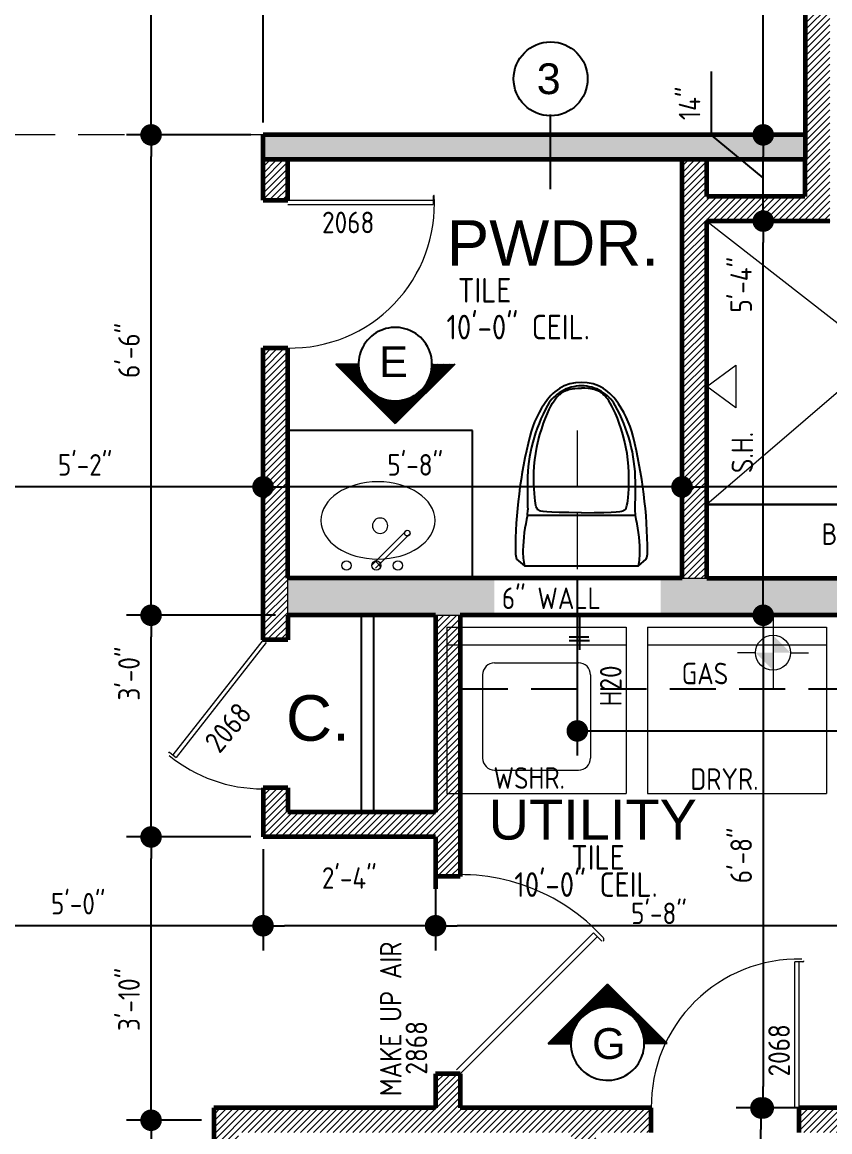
# Model space of a CAD drawing. Header units: feet. Extents: x 57903 to 63568, y -124112 to -112262.
# Drawn here: x 58530.8 to 58661.9, y -112842.7 to -112662.6 of the extents above; entities that cross this region are included whole.
import ezdxf

# ---------------------------------------------------------------- set-up
doc = ezdxf.new("R2010")
doc.units = ezdxf.units.FT
doc.header["$LTSCALE"] = 30
doc.header["$MEASUREMENT"] = 0
for name, pattern in [('DASHED', [0.75, 0.5, -0.25]), ('DASHED2', [0.375, 0.25, -0.125]), ('HIDDEN', [0.375, 0.25, -0.125]), ('Solid', [0])]:
    doc.linetypes.add(name, pattern=pattern)
for name, color, linetype, lineweight in [('2', 2, 'Continuous', 35), ('DIMS', 137, 'Continuous', 15), ('DOORS', 157, 'Continuous', 9), ('DOORTEXT', 253, 'Continuous', 20), ('ELECTRICAL WALLS', 65, 'Continuous', 9), ('FIXTURES', 2, 'Continuous', 15), ('HATCH', 123, 'Continuous', 0), ('L1', 251, 'Continuous', 13), ('MISC', 3, 'Continuous', 30), ('ROOM LBLS', 253, 'Continuous', 30), ('TEXT LBLS', 81, 'Continuous', 18), ('WALLS', 7, 'Continuous', 60)]:
    doc.layers.add(name, color=color, linetype=linetype, lineweight=lineweight)
for name, color, linetype in [('CABS-FLOORPLAN', 4, 'Continuous'), ('TEXT', 7, 'Continuous'), ('WIN', 2, 'Continuous')]:
    doc.layers.add(name, color=color, linetype=linetype)
doc.styles.add('ARCH', font='ARCHITXT.SHX')
doc.styles.add('SWIS72', font='swissel.ttf', dxfattribs={"height": 4.5})
doc.styles.add('TEXT1', font='ARCHITXT.shx')
doc.dimstyles.new('ARCHITECTURAL', dxfattribs={"dimtxt": 3.5, "dimasz": 3.5, "dimexe": 4, "dimexo": 2, "dimgap": 1.5, "dimtad": 1, "dimdec": 1, "dimzin": 3, "dimdsep": 46, "dimlunit": 4, "dimtxsty": 'ARCH', "dimblk": 'DOT', "dimcen": 0.0625, "dimadec": 0, "dimazin": 0, "dimtfac": 1, "dimtdec": 1, "dimtix": 1, "dimtofl": 0, "dimtmove": 1, "dimatfit": 2, "dimldrblk": 'DOTSMALL', "dimfxl": 1, "dimtolj": 1, "dimtzin": 0, "dimarcsym": 0})
pattern_1 = [(45, (-4579.4019, 10781.86935), (-0.530330086, 0.530330086), [])]

# ---------------------------------------------------------------- blocks, each defined once
blk = doc.blocks.new('TOILET1')
at = {"layer": 'CABS-FLOORPLAN', "color": 12}
for p, q in [((8.75, -10.25), (-8.75, -10.25)), ((-8.75, -10.25), (-8.71, -11.13)), ((8.75, -10.25), (8.71, -11.13))]:
    blk.add_line(p, q, dxfattribs=at)
blk.add_lwpolyline([(10.51, -3.11), (9.25, -2), (-9.25, -2), (-10.51, -3.11, 0.093331), (-10.71, -4.17, 0.061565), (-8.38, -23.04, 0.101081), (-5.53, -29.02, 0.125084), (-2.79, -31.24), (-1.9, -31.57), (-0.95, -31.74), (0, -31.77), (0.95, -31.74), (1.9, -31.57), (2.79, -31.24, 0.119506), (5.53, -29.02, 0.09972), (8.38, -23.04, 0.061521), (10.71, -4.17, 0.093352)], format="xyb", close=True, dxfattribs=at)
for points in [[(0, -10.65), (-2.05, -10.66), (-3.62, -10.68), (-4.8, -10.72), (-5.64, -10.77), (-6.21, -10.83), (-6.57, -10.89), (-6.79, -10.97), (-6.93, -11.05), (-6.93, -11.05), (-7.05, -11.14), (-7.15, -11.25), (-7.24, -11.4), (-7.32, -11.59), (-7.39, -11.84), (-7.46, -12.18), (-7.52, -12.6), (-7.58, -13.12), (-7.58, -13.12), (-7.63, -13.76), (-7.68, -14.51), (-7.71, -15.34), (-7.71, -16.24), (-7.7, -17.2), (-7.65, -18.21), (-7.55, -19.24), (-7.42, -20.28), (-7.42, -20.28), (-7.23, -21.31), (-7, -22.33), (-6.74, -23.33), (-6.45, -24.27), (-6.15, -25.17), (-5.83, -26), (-5.52, -26.75), (-5.22, -27.41), (-5.22, -27.41), (-4.94, -27.97), (-4.68, -28.44), (-4.44, -28.82), (-4.22, -29.13), (-4.02, -29.38), (-3.83, -29.58), (-3.67, -29.74), (-3.53, -29.87), (-3.53, -29.87), (-3.41, -29.98), (-3.3, -30.07), (-3.2, -30.14), (-3.1, -30.21), (-3.01, -30.27), (-2.91, -30.32), (-2.79, -30.38), (-2.66, -30.44), (-2.66, -30.44), (-2.51, -30.5), (-2.32, -30.57), (-2.09, -30.63), (-1.82, -30.7), (-1.48, -30.75), (-1.07, -30.81), (-0.58, -30.85), (0, -30.88)], [(0, -10.65), (2.05, -10.66), (3.62, -10.68), (4.8, -10.72), (5.64, -10.77), (6.21, -10.83), (6.57, -10.89), (6.79, -10.97), (6.93, -11.05), (6.93, -11.05), (7.05, -11.14), (7.15, -11.25), (7.24, -11.4), (7.32, -11.59), (7.39, -11.84), (7.46, -12.18), (7.52, -12.6), (7.58, -13.12), (7.58, -13.12), (7.63, -13.76), (7.68, -14.51), (7.71, -15.34), (7.71, -16.24), (7.7, -17.2), (7.65, -18.21), (7.55, -19.24), (7.42, -20.28), (7.42, -20.28), (7.23, -21.31), (7, -22.33), (6.74, -23.33), (6.45, -24.27), (6.15, -25.17), (5.83, -26), (5.52, -26.75), (5.22, -27.41), (5.22, -27.41), (4.94, -27.97), (4.68, -28.44), (4.44, -28.82), (4.22, -29.13), (4.02, -29.38), (3.83, -29.58), (3.67, -29.74), (3.53, -29.87), (3.53, -29.87), (3.41, -29.98), (3.3, -30.07), (3.2, -30.14), (3.1, -30.21), (3.01, -30.27), (2.91, -30.32), (2.79, -30.38), (2.66, -30.44), (2.66, -30.44), (2.51, -30.5), (2.32, -30.57), (2.09, -30.63), (1.82, -30.7), (1.48, -30.75), (1.07, -30.81), (0.58, -30.85), (0, -30.88)]]:
    blk.add_lwpolyline(points, dxfattribs=at)
for centre, radius, start, end in [((3.49, -4.54), 12.99, 168.7413, 180), ((-3.49, -4.54), 12.99, 0, 11.2587), ((19.71, -3.61), 29.23, 181.8205, 193.1357), ((-19.71, -3.61), 29.23, 346.8643, 358.1795), ((90.56, -14.61), 99.33, 177.9943, 180.6406), ((-90.56, -14.61), 99.33, 359.3594, 2.0057), ((17.19, -15.43), 25.96, 180.6406, 209.1162), ((-17.19, -15.43), 25.96, 330.8838, 359.3594), ((-0.15, -25.09), 6.11, 209.1162, 239.5441), ((0.15, -25.09), 6.11, 300.4559, 330.8838), ((0.04, -24.77), 6.48, 239.5441, 269.6202), ((-0.04, -24.77), 6.48, 270.3798, 300.4559)]:
    blk.add_arc(centre, radius, start, end, dxfattribs=at)
blk = doc.blocks.new('_Dot')
at = {"layer": 'DIMS', "color": 0, "lineweight": -2}
blk.add_line((-0.5, 0), (-1, 0), dxfattribs=at)
at = {"layer": 'DIMS', "color": 0, "const_width": 0.5}
blk.add_lwpolyline([(-0.25, 0, 1), (0.25, 0, 1)], format="xyb", close=True, dxfattribs=at)
blk = doc.blocks.new('*D431')
at = {"layer": 'Defpoints', "color": 0, "linetype": 'Solid', "transparency": 16777216}
for p in [(58597.91, -112799.31), (58665.91, -112804.47), (58597.91, -112809.29)]:
    blk.add_point(p, dxfattribs=at)
at = {"layer": 'DIMS', "color": 0, "linetype": 'Solid', "lineweight": -2, "transparency": 16777216}
for p, q in [((58597.91, -112801.31), (58597.91, -112813.29)), ((58665.91, -112806.47), (58665.91, -112813.29)), ((58662.41, -112809.29), (58601.41, -112809.29))]:
    blk.add_line(p, q, dxfattribs=at)
at = {"layer": 'DIMS', "color": 0, "linetype": 'Solid', "lineweight": -2, "transparency": 16777216, "xscale": 3.5, "yscale": 3.5, "zscale": 3.5, "rotation": 180}
blk.add_blockref('_Dot', (58597.91, -112809.29), dxfattribs=at)
at = {"layer": 'DIMS', "color": 0, "linetype": 'Solid', "lineweight": -2, "transparency": 16777216, "xscale": 3.5, "yscale": 3.5, "zscale": 3.5}
blk.add_blockref('_Dot', (58665.91, -112809.29), dxfattribs=at)
at = {"layer": 'DIMS', "color": 0, "linetype": 'Solid', "transparency": 16777216, "insert": (58634.17, -112807.28), "char_height": 3.5, "attachment_point": 5, "style": 'ARCH'}
blk.add_mtext('\\A1;5\'-8"', dxfattribs=at)
blk = doc.blocks.new('_DotSmall')
at = {"layer": 'DIMS', "color": 0, "const_width": 0.5}
blk.add_lwpolyline([(-0.0625, 0, 1), (0.0625, 0, 1)], format="xyb", close=True, dxfattribs=at)
blk = doc.blocks.new('*D433')
at = {"layer": 'Defpoints', "color": 0, "linetype": 'Solid', "transparency": 16777216}
for p in [(58569.91, -112794.87), (58597.91, -112799.31), (58569.91, -112809.29)]:
    blk.add_point(p, dxfattribs=at)
at = {"layer": 'DIMS', "color": 0, "linetype": 'Solid', "lineweight": -2, "transparency": 16777216}
for p, q in [((58569.91, -112796.87), (58569.91, -112813.29)), ((58597.91, -112801.31), (58597.91, -112813.29)), ((58594.41, -112809.29), (58573.41, -112809.29))]:
    blk.add_line(p, q, dxfattribs=at)
at = {"layer": 'DIMS', "color": 0, "linetype": 'Solid', "lineweight": -2, "transparency": 16777216, "xscale": 3.5, "yscale": 3.5, "zscale": 3.5, "rotation": 180}
blk.add_blockref('_Dot', (58569.91, -112809.29), dxfattribs=at)
at = {"layer": 'DIMS', "color": 0, "linetype": 'Solid', "lineweight": -2, "transparency": 16777216, "xscale": 3.5, "yscale": 3.5, "zscale": 3.5}
blk.add_blockref('_Dot', (58597.91, -112809.29), dxfattribs=at)
at = {"layer": 'DIMS', "color": 0, "linetype": 'Solid', "transparency": 16777216, "insert": (58583.91, -112801.53), "char_height": 3.5, "attachment_point": 5, "style": 'ARCH'}
blk.add_mtext('\\A1;2\'-4"', dxfattribs=at)
blk = doc.blocks.new('*D434')
at = {"layer": 'Defpoints', "color": 0, "linetype": 'Solid', "transparency": 16777216}
for p in [(58569.91, -112795.22), (58509.91, -112804.28), (58509.91, -112809.29)]:
    blk.add_point(p, dxfattribs=at)
at = {"layer": 'DIMS', "color": 0, "linetype": 'Solid', "lineweight": -2, "transparency": 16777216}
for p, q in [((58569.91, -112797.22), (58569.91, -112813.29)), ((58509.91, -112806.28), (58509.91, -112813.29)), ((58566.41, -112809.29), (58513.41, -112809.29))]:
    blk.add_line(p, q, dxfattribs=at)
at = {"layer": 'DIMS', "color": 0, "linetype": 'Solid', "lineweight": -2, "transparency": 16777216, "xscale": 3.5, "yscale": 3.5, "zscale": 3.5, "rotation": 180}
blk.add_blockref('_Dot', (58509.91, -112809.29), dxfattribs=at)
at = {"layer": 'DIMS', "color": 0, "linetype": 'Solid', "lineweight": -2, "transparency": 16777216, "xscale": 3.5, "yscale": 3.5, "zscale": 3.5}
blk.add_blockref('_Dot', (58569.91, -112809.29), dxfattribs=at)
at = {"layer": 'DIMS', "color": 0, "linetype": 'Solid', "transparency": 16777216, "insert": (58539.91, -112805.71), "char_height": 3.5, "attachment_point": 5, "style": 'ARCH'}
blk.add_mtext('\\A1;5\'-0"', dxfattribs=at)
blk = doc.blocks.new('*D437')
at = {"layer": 'Defpoints', "color": 0, "linetype": 'Solid', "transparency": 16777216}
for p in [(58637.91, -112738.03), (58637.91, -112752.87), (58693.91, -112752.87)]:
    blk.add_point(p, dxfattribs=at)
at = {"layer": 'DIMS', "color": 0, "linetype": 'Solid', "lineweight": -2, "transparency": 16777216}
for p, q in [((58637.91, -112750.87), (58637.91, -112734.03)), ((58693.91, -112750.87), (58693.91, -112734.03)), ((58690.41, -112738.03), (58641.41, -112738.03))]:
    blk.add_line(p, q, dxfattribs=at)
at = {"layer": 'DIMS', "color": 0, "linetype": 'Solid', "lineweight": -2, "transparency": 16777216, "xscale": 3.5, "yscale": 3.5, "zscale": 3.5, "rotation": 180}
blk.add_blockref('_Dot', (58637.91, -112738.03), dxfattribs=at)
at = {"layer": 'DIMS', "color": 0, "linetype": 'Solid', "lineweight": -2, "transparency": 16777216, "xscale": 3.5, "yscale": 3.5, "zscale": 3.5}
blk.add_blockref('_Dot', (58693.91, -112738.03), dxfattribs=at)
at = {"layer": 'DIMS', "color": 0, "linetype": 'Solid', "transparency": 16777216, "insert": (58672.79, -112734.45), "char_height": 3.5, "attachment_point": 5, "style": 'ARCH'}
blk.add_mtext('\\A1;4\'-8"', dxfattribs=at)
blk = doc.blocks.new('*D438')
at = {"layer": 'Defpoints', "color": 0, "linetype": 'Solid', "transparency": 16777216}
for p in [(58569.91, -112738.03), (58569.91, -112750.87), (58637.91, -112752.87)]:
    blk.add_point(p, dxfattribs=at)
at = {"layer": 'DIMS', "color": 0, "linetype": 'Solid', "lineweight": -2, "transparency": 16777216}
for p, q in [((58569.91, -112748.87), (58569.91, -112734.03)), ((58637.91, -112750.87), (58637.91, -112734.03)), ((58634.41, -112738.03), (58573.41, -112738.03))]:
    blk.add_line(p, q, dxfattribs=at)
at = {"layer": 'DIMS', "color": 0, "linetype": 'Solid', "lineweight": -2, "transparency": 16777216, "xscale": 3.5, "yscale": 3.5, "zscale": 3.5, "rotation": 180}
blk.add_blockref('_Dot', (58569.91, -112738.03), dxfattribs=at)
at = {"layer": 'DIMS', "color": 0, "linetype": 'Solid', "lineweight": -2, "transparency": 16777216, "xscale": 3.5, "yscale": 3.5, "zscale": 3.5}
blk.add_blockref('_Dot', (58637.91, -112738.03), dxfattribs=at)
at = {"layer": 'DIMS', "color": 0, "linetype": 'Solid', "transparency": 16777216, "insert": (58594.61, -112734.45), "char_height": 3.5, "attachment_point": 5, "style": 'ARCH'}
blk.add_mtext('\\A1;5\'-8"', dxfattribs=at)
blk = doc.blocks.new('*D439')
at = {"layer": 'Defpoints', "color": 0, "linetype": 'Solid', "transparency": 16777216}
for p in [(58507.91, -112738.03), (58507.91, -112748.87), (58569.91, -112750.87)]:
    blk.add_point(p, dxfattribs=at)
at = {"layer": 'DIMS', "color": 0, "linetype": 'Solid', "lineweight": -2, "transparency": 16777216}
for p, q in [((58507.91, -112746.87), (58507.91, -112734.03)), ((58569.91, -112748.87), (58569.91, -112734.03)), ((58566.41, -112738.03), (58511.41, -112738.03))]:
    blk.add_line(p, q, dxfattribs=at)
at = {"layer": 'DIMS', "color": 0, "linetype": 'Solid', "lineweight": -2, "transparency": 16777216, "xscale": 3.5, "yscale": 3.5, "zscale": 3.5, "rotation": 180}
blk.add_blockref('_Dot', (58507.91, -112738.03), dxfattribs=at)
at = {"layer": 'DIMS', "color": 0, "linetype": 'Solid', "lineweight": -2, "transparency": 16777216, "xscale": 3.5, "yscale": 3.5, "zscale": 3.5}
blk.add_blockref('_Dot', (58569.91, -112738.03), dxfattribs=at)
at = {"layer": 'DIMS', "color": 0, "linetype": 'Solid', "transparency": 16777216, "insert": (58541.03, -112734.45), "char_height": 3.5, "attachment_point": 5, "style": 'ARCH'}
blk.add_mtext('\\A1;5\'-2"', dxfattribs=at)
blk = doc.blocks.new('*D580')
at = {"layer": 'Defpoints', "color": 0, "linetype": 'Solid', "transparency": 16777216}
for p in [(58569.91, -112649.64), (58507.91, -112680.87), (58569.91, -112680.87)]:
    blk.add_point(p, dxfattribs=at)
at = {"layer": 'DIMS', "color": 0, "linetype": 'Solid', "lineweight": -2, "transparency": 16777216}
for p, q in [((58507.91, -112678.87), (58507.91, -112645.64)), ((58569.91, -112678.87), (58569.91, -112645.64)), ((58511.41, -112649.64), (58566.41, -112649.64))]:
    blk.add_line(p, q, dxfattribs=at)
at = {"layer": 'DIMS', "color": 0, "linetype": 'Solid', "lineweight": -2, "transparency": 16777216, "xscale": 3.5, "yscale": 3.5, "zscale": 3.5, "rotation": 180}
blk.add_blockref('_Dot', (58507.91, -112649.64), dxfattribs=at)
at = {"layer": 'DIMS', "color": 0, "linetype": 'Solid', "lineweight": -2, "transparency": 16777216, "xscale": 3.5, "yscale": 3.5, "zscale": 3.5}
blk.add_blockref('_Dot', (58569.91, -112649.64), dxfattribs=at)
at = {"layer": 'DIMS', "color": 0, "linetype": 'Solid', "transparency": 16777216, "insert": (58538.91, -112646.05), "char_height": 3.5, "attachment_point": 5, "style": 'ARCH'}
blk.add_mtext('\\A1;5\'-2"', dxfattribs=at)
blk = doc.blocks.new('*D485')
at = {"layer": 'Defpoints', "color": 0, "linetype": 'Solid', "transparency": 16777216}
for p in [(58657.91, -112649.26), (58657.91, -112674.69), (58569.91, -112676.86)]:
    blk.add_point(p, dxfattribs=at)
at = {"layer": 'DIMS', "color": 0, "linetype": 'Solid', "lineweight": -2, "transparency": 16777216}
for p, q in [((58569.91, -112674.86), (58569.91, -112645.26)), ((58657.91, -112672.69), (58657.91, -112645.26)), ((58573.41, -112649.26), (58654.41, -112649.26))]:
    blk.add_line(p, q, dxfattribs=at)
at = {"layer": 'DIMS', "color": 0, "linetype": 'Solid', "lineweight": -2, "transparency": 16777216, "xscale": 3.5, "yscale": 3.5, "zscale": 3.5, "rotation": 180}
blk.add_blockref('_Dot', (58569.91, -112649.26), dxfattribs=at)
at = {"layer": 'DIMS', "color": 0, "linetype": 'Solid', "lineweight": -2, "transparency": 16777216, "xscale": 3.5, "yscale": 3.5, "zscale": 3.5}
blk.add_blockref('_Dot', (58657.91, -112649.26), dxfattribs=at)
at = {"layer": 'DIMS', "color": 0, "linetype": 'Solid', "transparency": 16777216, "insert": (58613.91, -112645.68), "char_height": 3.5, "attachment_point": 5, "style": 'ARCH'}
blk.add_mtext('\\A1;7\'-4" GB BRACE PANEL', dxfattribs=at)
blk = doc.blocks.new('*D486')
at = {"layer": 'Defpoints', "color": 0, "linetype": 'Solid', "transparency": 16777216}
for p in [(58787.91, -112649.64), (58657.91, -112659.35), (58787.91, -112679.68)]:
    blk.add_point(p, dxfattribs=at)
at = {"layer": 'DIMS', "color": 0, "linetype": 'Solid', "lineweight": -2, "transparency": 16777216}
for p, q in [((58657.91, -112657.35), (58657.91, -112645.64)), ((58787.91, -112677.68), (58787.91, -112645.64)), ((58661.41, -112649.64), (58784.41, -112649.64))]:
    blk.add_line(p, q, dxfattribs=at)
at = {"layer": 'DIMS', "color": 0, "linetype": 'Solid', "lineweight": -2, "transparency": 16777216, "xscale": 3.5, "yscale": 3.5, "zscale": 3.5, "rotation": 180}
blk.add_blockref('_Dot', (58657.91, -112649.64), dxfattribs=at)
at = {"layer": 'DIMS', "color": 0, "linetype": 'Solid', "lineweight": -2, "transparency": 16777216, "xscale": 3.5, "yscale": 3.5, "zscale": 3.5}
blk.add_blockref('_Dot', (58787.91, -112649.64), dxfattribs=at)
at = {"layer": 'DIMS', "color": 0, "linetype": 'Solid', "transparency": 16777216, "insert": (58729.55, -112646.05), "char_height": 3.5, "attachment_point": 5, "style": 'ARCH'}
blk.add_mtext('\\A1;10\'-10"', dxfattribs=at)
blk = doc.blocks.new('*D516')
at = {"layer": 'Defpoints', "color": 0, "linetype": 'Solid', "transparency": 16777216}
for p in [(58551.74, -112840.87), (58561.91, -112840.87), (58565.91, -112884.87)]:
    blk.add_point(p, dxfattribs=at)
at = {"layer": 'DIMS', "color": 0, "linetype": 'Solid', "lineweight": -2, "transparency": 16777216}
for p, q in [((58559.91, -112840.87), (58547.74, -112840.87)), ((58551.74, -112881.37), (58551.74, -112844.37)), ((58563.91, -112884.87), (58547.74, -112884.87))]:
    blk.add_line(p, q, dxfattribs=at)
at = {"layer": 'DIMS', "color": 0, "linetype": 'Solid', "lineweight": -2, "transparency": 16777216, "xscale": 3.5, "yscale": 3.5, "zscale": 3.5}
for p, rotation in [((58551.74, -112840.87), 90), ((58551.74, -112884.87), 270)]:
    blk.add_blockref('_Dot', p, dxfattribs=dict(at, rotation=rotation))
at = {"layer": 'DIMS', "color": 0, "linetype": 'Solid', "transparency": 16777216, "insert": (58547.39, -112863.46), "char_height": 3.5, "attachment_point": 5, "rotation": 90, "style": 'ARCH'}
blk.add_mtext('\\A1;3\'-8"', dxfattribs=at)
blk = doc.blocks.new('*D517')
at = {"layer": 'Defpoints', "color": 0, "linetype": 'Solid', "transparency": 16777216}
for p in [(58551.74, -112794.87), (58569.91, -112794.87), (58561.91, -112840.87)]:
    blk.add_point(p, dxfattribs=at)
at = {"layer": 'DIMS', "color": 0, "linetype": 'Solid', "lineweight": -2, "transparency": 16777216}
for p, q in [((58567.91, -112794.87), (58547.74, -112794.87)), ((58551.74, -112837.37), (58551.74, -112798.37)), ((58559.91, -112840.87), (58547.74, -112840.87))]:
    blk.add_line(p, q, dxfattribs=at)
at = {"layer": 'DIMS', "color": 0, "linetype": 'Solid', "lineweight": -2, "transparency": 16777216, "xscale": 3.5, "yscale": 3.5, "zscale": 3.5}
for p, rotation in [((58551.74, -112794.87), 90), ((58551.74, -112840.87), 270)]:
    blk.add_blockref('_Dot', p, dxfattribs=dict(at, rotation=rotation))
at = {"layer": 'DIMS', "color": 0, "linetype": 'Solid', "transparency": 16777216, "insert": (58548.16, -112821.25), "char_height": 3.5, "attachment_point": 5, "rotation": 90, "style": 'ARCH'}
blk.add_mtext('\\A1;3\'-10"', dxfattribs=at)
blk = doc.blocks.new('*D518')
at = {"layer": 'Defpoints', "color": 0, "linetype": 'Solid', "transparency": 16777216}
for p in [(58551.74, -112758.87), (58573.91, -112758.87), (58569.91, -112794.87)]:
    blk.add_point(p, dxfattribs=at)
at = {"layer": 'DIMS', "color": 0, "linetype": 'Solid', "lineweight": -2, "transparency": 16777216}
for p, q in [((58571.91, -112758.87), (58547.74, -112758.87)), ((58551.74, -112791.37), (58551.74, -112762.37)), ((58567.91, -112794.87), (58547.74, -112794.87))]:
    blk.add_line(p, q, dxfattribs=at)
at = {"layer": 'DIMS', "color": 0, "linetype": 'Solid', "lineweight": -2, "transparency": 16777216, "xscale": 3.5, "yscale": 3.5, "zscale": 3.5}
for p, rotation in [((58551.74, -112758.87), 90), ((58551.74, -112794.87), 270)]:
    blk.add_blockref('_Dot', p, dxfattribs=dict(at, rotation=rotation))
at = {"layer": 'DIMS', "color": 0, "linetype": 'Solid', "transparency": 16777216, "insert": (58548.16, -112768.34), "char_height": 3.5, "attachment_point": 5, "rotation": 90, "style": 'ARCH'}
blk.add_mtext('\\A1;3\'-0"', dxfattribs=at)
blk = doc.blocks.new('*D519')
at = {"layer": 'Defpoints', "color": 0, "linetype": 'Solid', "transparency": 16777216}
for p in [(58551.74, -112680.87), (58569.91, -112680.87), (58569.91, -112758.87)]:
    blk.add_point(p, dxfattribs=at)
at = {"layer": 'DIMS', "color": 0, "linetype": 'Solid', "lineweight": -2, "transparency": 16777216}
for p, q in [((58567.91, -112680.87), (58547.74, -112680.87)), ((58551.74, -112755.37), (58551.74, -112684.37)), ((58567.91, -112758.87), (58547.74, -112758.87))]:
    blk.add_line(p, q, dxfattribs=at)
at = {"layer": 'DIMS', "color": 0, "linetype": 'Solid', "lineweight": -2, "transparency": 16777216, "xscale": 3.5, "yscale": 3.5, "zscale": 3.5}
for p, rotation in [((58551.74, -112680.87), 90), ((58551.74, -112758.87), 270)]:
    blk.add_blockref('_Dot', p, dxfattribs=dict(at, rotation=rotation))
at = {"layer": 'DIMS', "color": 0, "linetype": 'Solid', "transparency": 16777216, "insert": (58548.16, -112715.87), "char_height": 3.5, "attachment_point": 5, "rotation": 90, "style": 'ARCH'}
blk.add_mtext('\\A1;6\'-6"', dxfattribs=at)
blk = doc.blocks.new('*D520')
at = {"layer": 'Defpoints', "color": 0, "linetype": 'Solid', "transparency": 16777216}
for p in [(58549.54, -112396.87), (58551.74, -112396.87), (58569.91, -112680.87)]:
    blk.add_point(p, dxfattribs=at)
at = {"layer": 'DIMS', "color": 0, "linetype": 'Solid', "lineweight": -2, "transparency": 16777216}
for p, q in [((58551.54, -112396.87), (58555.74, -112396.87)), ((58551.74, -112677.37), (58551.74, -112400.37)), ((58567.91, -112680.87), (58547.74, -112680.87))]:
    blk.add_line(p, q, dxfattribs=at)
at = {"layer": 'DIMS', "color": 0, "linetype": 'Solid', "lineweight": -2, "transparency": 16777216, "xscale": 3.5, "yscale": 3.5, "zscale": 3.5}
for p, rotation in [((58551.74, -112396.87), 90), ((58551.74, -112680.87), 270)]:
    blk.add_blockref('_Dot', p, dxfattribs=dict(at, rotation=rotation))
at = {"layer": 'DIMS', "color": 0, "linetype": 'Solid', "transparency": 16777216, "insert": (58548.16, -112486.3), "char_height": 3.5, "attachment_point": 5, "rotation": 90, "style": 'ARCH'}
blk.add_mtext('\\A1;23\'-8"', dxfattribs=at)
blk = doc.blocks.new('*D522')
at = {"layer": 'Defpoints', "color": 0, "linetype": 'Solid', "transparency": 16777216}
for p in [(58650.94, -112680.87), (58651.09, -112680.87), (58650.94, -112694.87)]:
    blk.add_point(p, dxfattribs=at)
at = {"layer": 'DIMS', "color": 0, "linetype": 'Solid', "lineweight": -2, "transparency": 16777216}
for p, q in [((58642.71, -112680.92), (58642.71, -112670.58)), ((58652.94, -112680.87), (58655.09, -112680.87)), ((58651.09, -112687.87), (58642.71, -112680.92)), ((58651.09, -112691.37), (58651.09, -112684.37)), ((58652.94, -112694.87), (58655.09, -112694.87))]:
    blk.add_line(p, q, dxfattribs=at)
at = {"layer": 'DIMS', "color": 0, "linetype": 'Solid', "lineweight": -2, "transparency": 16777216, "xscale": 3.5, "yscale": 3.5, "zscale": 3.5}
for p, rotation in [((58651.09, -112680.87), 90), ((58651.09, -112694.87), 270)]:
    blk.add_blockref('_Dot', p, dxfattribs=dict(at, rotation=rotation))
at = {"layer": 'DIMS', "color": 0, "linetype": 'Solid', "transparency": 16777216, "insert": (58639.13, -112675.75), "char_height": 3.5, "attachment_point": 5, "rotation": 90, "style": 'ARCH'}
blk.add_mtext('\\A1;14"', dxfattribs=at)
blk = doc.blocks.new('*D523')
at = {"layer": 'Defpoints', "color": 0, "linetype": 'Solid', "transparency": 16777216}
for p in [(58658.05, -112758.87), (58651.09, -112838.87), (58661.87, -112838.87)]:
    blk.add_point(p, dxfattribs=at)
at = {"layer": 'DIMS', "color": 0, "linetype": 'Solid', "lineweight": -2, "transparency": 16777216}
for p, q in [((58656.05, -112758.87), (58647.09, -112758.87)), ((58651.09, -112762.37), (58651.09, -112835.37)), ((58659.87, -112838.87), (58647.09, -112838.87))]:
    blk.add_line(p, q, dxfattribs=at)
at = {"layer": 'DIMS', "color": 0, "linetype": 'Solid', "lineweight": -2, "transparency": 16777216, "xscale": 3.5, "yscale": 3.5, "zscale": 3.5}
for p, rotation in [((58651.09, -112758.87), 90), ((58651.09, -112838.87), 270)]:
    blk.add_blockref('_Dot', p, dxfattribs=dict(at, rotation=rotation))
at = {"layer": 'DIMS', "color": 0, "linetype": 'Solid', "transparency": 16777216, "insert": (58647.5, -112797.86), "char_height": 3.5, "attachment_point": 5, "rotation": 90, "style": 'ARCH'}
blk.add_mtext('\\A1;6\'-8"', dxfattribs=at)
blk = doc.blocks.new('*D524')
at = {"layer": 'Defpoints', "color": 0, "linetype": 'Solid', "transparency": 16777216}
for p in [(58651.09, -112616.87), (58653.2, -112616.87), (58641.19, -112680.87)]:
    blk.add_point(p, dxfattribs=at)
at = {"layer": 'DIMS', "color": 0, "linetype": 'Solid', "lineweight": -2, "transparency": 16777216}
for p, q in [((58651.2, -112616.87), (58647.09, -112616.87)), ((58651.09, -112677.37), (58651.09, -112620.37)), ((58643.19, -112680.87), (58655.09, -112680.87))]:
    blk.add_line(p, q, dxfattribs=at)
at = {"layer": 'DIMS', "color": 0, "linetype": 'Solid', "lineweight": -2, "transparency": 16777216, "xscale": 3.5, "yscale": 3.5, "zscale": 3.5}
for p, rotation in [((58651.09, -112616.87), 90), ((58651.09, -112680.87), 270)]:
    blk.add_blockref('_Dot', p, dxfattribs=dict(at, rotation=rotation))
at = {"layer": 'DIMS', "color": 0, "linetype": 'Solid', "transparency": 16777216, "insert": (58646.08, -112636.26), "char_height": 3.5, "attachment_point": 5, "rotation": 90, "style": 'ARCH'}
blk.add_mtext('\\A1;5\'-4"', dxfattribs=at)
blk = doc.blocks.new('*D525')
at = {"layer": 'Defpoints', "color": 0, "linetype": 'Solid', "transparency": 16777216}
for p in [(58644.78, -112694.87), (58651.09, -112694.87), (58658.05, -112758.87)]:
    blk.add_point(p, dxfattribs=at)
at = {"layer": 'DIMS', "color": 0, "linetype": 'Solid', "lineweight": -2, "transparency": 16777216}
for p, q in [((58646.78, -112694.87), (58655.09, -112694.87)), ((58651.09, -112755.37), (58651.09, -112698.37)), ((58656.05, -112758.87), (58647.09, -112758.87))]:
    blk.add_line(p, q, dxfattribs=at)
at = {"layer": 'DIMS', "color": 0, "linetype": 'Solid', "lineweight": -2, "transparency": 16777216, "xscale": 3.5, "yscale": 3.5, "zscale": 3.5}
for p, rotation in [((58651.09, -112694.87), 90), ((58651.09, -112758.87), 270)]:
    blk.add_blockref('_Dot', p, dxfattribs=dict(at, rotation=rotation))
at = {"layer": 'DIMS', "color": 0, "linetype": 'Solid', "transparency": 16777216, "insert": (58647.5, -112705.2), "char_height": 3.5, "attachment_point": 5, "rotation": 90, "style": 'ARCH'}
blk.add_mtext('\\A1;5\'-4"', dxfattribs=at)
blk = doc.blocks.new('*D526')
at = {"layer": 'Defpoints', "color": 0, "linetype": 'Solid', "transparency": 16777216}
for p in [(58650.71, -112838.87), (58661.87, -112838.87), (58664.85, -112884.87)]:
    blk.add_point(p, dxfattribs=at)
at = {"layer": 'DIMS', "color": 0, "linetype": 'Solid', "lineweight": -2, "transparency": 16777216}
for p, q in [((58659.87, -112838.87), (58646.71, -112838.87)), ((58650.71, -112881.37), (58650.71, -112842.37)), ((58662.85, -112884.87), (58646.71, -112884.87))]:
    blk.add_line(p, q, dxfattribs=at)
at = {"layer": 'DIMS', "color": 0, "linetype": 'Solid', "lineweight": -2, "transparency": 16777216, "xscale": 3.5, "yscale": 3.5, "zscale": 3.5}
for p, rotation in [((58650.71, -112838.87), 90), ((58650.71, -112884.87), 270)]:
    blk.add_blockref('_Dot', p, dxfattribs=dict(at, rotation=rotation))
at = {"layer": 'DIMS', "color": 0, "linetype": 'Solid', "transparency": 16777216, "insert": (58647.5, -112851.88), "char_height": 3.5, "attachment_point": 5, "rotation": 90, "style": 'ARCH'}
blk.add_mtext('\\A1;3\'-10"', dxfattribs=at)
blk = doc.blocks.new('*D548')
at = {"layer": 'Defpoints', "color": 0, "linetype": 'Solid', "transparency": 16777216}
for p in [(58787.91, -112745.41), (58620.91, -112750.87), (58787.91, -112777.65)]:
    blk.add_point(p, dxfattribs=at)
at = {"layer": 'DIMS', "color": 0, "linetype": 'Solid', "lineweight": -2, "transparency": 16777216}
for p, q in [((58787.91, -112747.41), (58787.91, -112781.65)), ((58620.91, -112752.87), (58620.91, -112781.65)), ((58624.41, -112777.65), (58784.41, -112777.65))]:
    blk.add_line(p, q, dxfattribs=at)
at = {"layer": 'DIMS', "color": 0, "linetype": 'Solid', "lineweight": -2, "transparency": 16777216, "xscale": 3.5, "yscale": 3.5, "zscale": 3.5, "rotation": 180}
blk.add_blockref('_Dot', (58620.91, -112777.65), dxfattribs=at)
at = {"layer": 'DIMS', "color": 0, "linetype": 'Solid', "lineweight": -2, "transparency": 16777216, "xscale": 3.5, "yscale": 3.5, "zscale": 3.5}
blk.add_blockref('_Dot', (58787.91, -112777.65), dxfattribs=at)
at = {"layer": 'DIMS', "color": 0, "linetype": 'Solid', "transparency": 16777216, "insert": (58727.63, -112774.06), "char_height": 3.5, "attachment_point": 5, "style": 'ARCH'}
blk.add_mtext('\\A1;13\'-11" TO CL. TO W.C.', dxfattribs=at)

msp = doc.modelspace()

# ---------------------------------------------------------------- hatches: boundary and pattern name
at = {"layer": 'HATCH', "linetype": 'Solid'}
h = msp.add_hatch(dxfattribs=at)
h.set_pattern_fill('ANSI31', color=256, scale=6, style=0)
h.set_pattern_definition([(45, (-27843.7769, 9531.03354), (-0.530330086, 0.530330086), [])])
h.paths.add_polyline_path([(58641.91, -112684.87), (58641.91, -112690.87), (58657.83, -112690.87), (58657.83, -112684.87)], flags=16)
h.paths.add_polyline_path([(58573.91, -112752.87), (58573.91, -112758.87), (58573.91, -112762.87), (58569.91, -112762.87), (58569.91, -112715.47), (58573.91, -112715.47)])
h.paths.add_polyline_path([(58657.91, -112684.87), (58637.91, -112684.87), (58637.91, -112752.87), (58641.91, -112752.87), (58641.91, -112694.87), (58661.91, -112694.87), (58661.91, -112612.87), (58652.1, -112612.87), (58652.1, -112616.87), (58657.91, -112616.87)])
h.paths.add_polyline_path([(58573.91, -112684.87), (58569.91, -112684.87), (58569.91, -112691.47), (58573.91, -112691.47)])
at = {"layer": 'HATCH'}
h = msp.add_hatch(color=9, dxfattribs=at)
h.dxf.hatch_style = 1
h.set_gradient(color1=(199, 200, 202), color2=(147, 149, 152), name='INVCYLINDER')
h.paths.add_polyline_path([(58446.29, -112711.48), (58446.29, -112711.34), (58445.93, -112711.34), (58445.93, -112711.48)])
h.paths.add_polyline_path([(58573.91, -112752.87), (58637.91, -112752.87), (58641.91, -112752.87), (58665.91, -112752.87), (58665.91, -112758.87), (58601.91, -112758.87), (58597.91, -112758.87), (58573.91, -112758.87)])
h.paths.add_polyline_path([(58634.42, -112758.87), (58607.47, -112758.87), (58607.47, -112752.87), (58634.42, -112752.87)], flags=17)
h.paths.add_polyline_path([(58507.91, -112750.37), (58513.91, -112750.37), (58513.91, -112778.87), (58507.91, -112778.87)])
h.paths.add_polyline_path([(58513.91, -112721.39), (58507.91, -112721.39), (58507.91, -112712.87), (58507.91, -112708.87), (58507.91, -112680.87), (58513.91, -112680.87)])
at = {"layer": 'HATCH', "linetype": 'Solid'}
msp.add_hatch(color=256, dxfattribs=at).paths.add_polyline_path([(58657.91, -112680.87), (58569.91, -112680.87), (58569.91, -112684.87), (58657.91, -112684.87)])
h = msp.add_hatch(dxfattribs=at)
h.set_pattern_fill('ANSI31', color=256, scale=6, style=0)
h.set_pattern_definition(pattern_1)
h.paths.add_polyline_path([(58697.91, -112752.87), (58665.91, -112752.87), (58665.91, -112758.87), (58665.91, -112838.87), (58656.91, -112838.87), (58656.91, -112842.87), (58665.91, -112842.87), (58665.91, -112878.87), (58669.91, -112878.87), (58669.91, -112764.87), (58704.91, -112764.87), (58704.91, -112760.87), (58697.91, -112760.87)])
h.paths.add_polyline_path([(58669.91, -112756.87), (58693.91, -112756.87), (58693.91, -112760.87), (58669.91, -112760.87)], flags=16)
h = msp.add_hatch(dxfattribs=at)
h.set_pattern_fill('ANSI31', color=256, scale=6, style=0)
h.set_pattern_definition([(45, (-4769.7873, 7351.452), (-0.530330086, 0.530330086), [])])
h.paths.add_polyline_path([(58597.91, -112758.87), (58601.91, -112758.87), (58601.91, -112801.31), (58597.91, -112801.31), (58597.91, -112794.87), (58569.91, -112794.87), (58569.91, -112786.87), (58573.91, -112786.87), (58573.91, -112790.87), (58597.91, -112790.87)])
h = msp.add_hatch(dxfattribs=at)
h.set_pattern_fill('ANSI31', color=256, scale=6, style=0)
h.set_pattern_definition(pattern_1)
h.paths.add_polyline_path([(58632.91, -112838.87), (58601.91, -112838.87), (58601.91, -112833.31), (58597.91, -112833.31), (58597.91, -112838.87), (58561.91, -112838.87), (58561.91, -112878.87), (58565.91, -112878.87), (58565.91, -112842.87), (58619.91, -112842.87), (58619.91, -112878.87), (58623.91, -112878.87), (58623.91, -112842.87), (58632.91, -112842.87)])
at = {"layer": 'TEXT'}
h = msp.add_hatch(dxfattribs=at)
h.set_pattern_fill('ANSI31', color=256, scale=0.794108, angle=180, style=0)
h.set_pattern_definition([(225, (93276.4296, -121190.26418), (0.07018988067, -0.07018988067), [])])
h.paths.add_polyline_path([(58591.37, -112727.75), (58601.02, -112718.09), (58597.32, -112718.09, -0.781311), (58586.11, -112720.89, -0.122769), (58585.41, -112718.09), (58581.71, -112718.09)])
h = msp.add_hatch(dxfattribs=at)
h.set_pattern_fill('ANSI31', color=256, scale=0.794108, angle=180, style=0)
h.set_pattern_definition([(225, (93354.6487, -121300.59313), (0.07018988067, -0.07018988067), [])])
h.paths.add_polyline_path([(58625.82, -112818.76), (58616.17, -112828.42), (58619.87, -112828.42, -0.781311), (58631.08, -112825.62, -0.122769), (58631.78, -112828.42), (58635.48, -112828.42)])

# ---------------------------------------------------------------- linework, layer by layer
at = {"layer": 'CABS-FLOORPLAN', "color": 4}
for p, q in [((58603.91, -112728.87), (58573.91, -112728.87)), ((58603.91, -112752.87), (58603.91, -112728.87)), ((58585.86, -112758.87), (58585.86, -112790.87))]:
    msp.add_line(p, q, dxfattribs=at)
at = {"layer": 'CABS-FLOORPLAN', "color": 4, "linetype": 'HIDDEN', "ltscale": 10}
msp.add_line((58587.86, -112758.87), (58587.86, -112790.87), dxfattribs=at)
at = {"layer": 'CABS-FLOORPLAN', "color": 4, "linetype": 'HIDDEN'}
msp.add_line((58665.91, -112770.87), (58601.66, -112770.87), dxfattribs=at)
at = {"layer": 'DIMS', "linetype": 'DASHED', "ltscale": 0.6}
msp.add_line((58620.91, -112728.87), (58620.91, -112775.56), dxfattribs=at)
at = {"layer": 'DOORS'}
for p, q in [((58573.91, -112691.47), (58597.53, -112691.47)), ((58597.53, -112690.86), (58597.53, -112692.15)), ((58573.91, -112692.15), (58597.53, -112692.15)), ((58569.91, -112762.87), (58555.27, -112781.55)), ((58570.44, -112763.29), (58555.8, -112781.96)), ((58554.79, -112781.17), (58555.8, -112781.96)), ((58601.29, -112832.69), (58623.53, -112810.45)), ((58624.88, -112811.81), (58623.53, -112810.45)), ((58601.91, -112833.31), (58624.15, -112811.07)), ((58656.24, -112838.87), (58656.24, -112815.15)), ((58657.52, -112815.15), (58656.24, -112815.15)), ((58656.91, -112838.87), (58656.91, -112815.15))]:
    msp.add_line(p, q, dxfattribs=at)
for centre, radius, start, end in [((58574.35, -112692.11), 23.37, 268.9185, 3.3793), ((58597.66, -112690.86), 0.134, 81.1058, 180), ((58554.71, -112781.27), 0.134, 51.9156, 150.8098), ((58569.82, -112763.16), 23.89, 230.6441, 270.2031), ((58601.94, -112832.34), 31.35, 42.3483, 97.394), ((58624.79, -112811.53), 0.439, 323.8942, 44.0078), ((58656.8, -112838.59), 23.89, 88.7285, 180.671), ((58657.52, -112815.01), 0.134, 270, 8.8942)]:
    msp.add_arc(centre, radius, start, end, dxfattribs=at)
at = {"layer": 'ELECTRICAL WALLS', "color": 251}
for p, q in [((58599.75, -112760.79), (58599.75, -112787.82)), ((58599.75, -112760.79), (58628.86, -112760.79)), ((58628.86, -112760.79), (58628.86, -112787.82)), ((58632.33, -112760.79), (58632.33, -112787.82)), ((58632.33, -112760.79), (58661.36, -112760.79)), ((58661.36, -112760.79), (58661.36, -112787.82)), ((58599.75, -112763.69), (58628.86, -112763.69)), ((58632.33, -112763.69), (58661.36, -112763.69)), ((58607.49, -112766.6), (58621.12, -112766.6)), ((58605.55, -112768.53), (58605.55, -112782.08)), ((58623.05, -112768.53), (58623.05, -112782.08)), ((58607.49, -112784.02), (58621.12, -112784.02)), ((58599.75, -112787.82), (58628.86, -112787.82)), ((58632.33, -112787.82), (58661.36, -112787.82))]:
    msp.add_line(p, q, dxfattribs=at)
for centre, start, end in [((58607.49, -112768.53), 90, 180), ((58621.12, -112768.53), 0, 90), ((58607.49, -112782.08), 180, 270), ((58621.12, -112782.08), 270, 0)]:
    msp.add_arc(centre, 1.94, start, end, dxfattribs=at)
at = {"layer": 'FIXTURES'}
msp.add_lwpolyline([(58646.62, -112725.2), (58641.91, -112721.74), (58646.62, -112718.27)], close=True, dxfattribs=at)
at = {"layer": 'HATCH', "linetype": 'Solid'}
for p, q in [((58573.91, -112758.87), (58573.91, -112752.87)), ((58637.91, -112752.87), (58641.91, -112752.87)), ((58597.91, -112758.87), (58601.91, -112758.87))]:
    msp.add_line(p, q, dxfattribs=at)
at = {"layer": 'L1', "linetype": 'DASHED2'}
msp.add_line((58569.91, -112680.87), (58513.91, -112680.87), dxfattribs=at)
at = {"layer": 'L1', "linetype": 'Solid'}
for p, q in [((58641.91, -112694.87), (58668.97, -112715.99)), ((58668.97, -112717.64), (58641.91, -112740.87))]:
    msp.add_line(p, q, dxfattribs=at)
at = {"layer": 'L1', "color": 12, "linetype": 'Continuous', "extrusion": (-0.707107, 0.707107, -1.83772e-16)}
msp.add_line((58588.5, -112750.88, 11), (58593.4, -112745.98, 11), dxfattribs=at)
at = {"layer": 'L1', "color": 12, "linetype": 'Continuous'}
for centre, radius in [((58593.32, -112745.53, 0.25), 0.456), ((58583.46, -112750.79, 8.5), 0.75), ((58588.3, -112750.79, 8.5), 0.75), ((58591.8, -112750.79, 8.5), 0.75)]:
    msp.add_circle(centre, radius, dxfattribs=at)
for start, end in [(0, 180), (180, 0)]:
    msp.add_arc((58588.91, -112744.33), 1.25, start, end, dxfattribs=at)
at = {"layer": 'L1', "color": 12, "linetype": 'Continuous', "extrusion": (0, 0, -1)}
msp.add_ellipse((58588.56, -112743.47, 8), major_axis=(9.26, 0), ratio=0.677743, dxfattribs=at)
at = {"layer": 'L1', "color": 12, "linetype": 'Continuous'}
for points in [[(58593.19, -112745.13, 11), (58593.19, -112745.13, 10.25), (58587.62, -112750.7, 10.25), (58587.97, -112750.35, 11)], [(58593.72, -112745.66, 11), (58593.72, -112745.66, 10.25), (58588.15, -112751.23, 10.25), (58588.5, -112750.88, 11)], [(58588.74, -112750.7, 10.25), (58588.04, -112749.99, 10.25), (58588.04, -112749.99, 9.5), (58589.1, -112751.05, 9.5)]]:
    msp.add_3dface(points, dxfattribs=at)
at = {"layer": 'MISC', "linetype": 'Solid'}
msp.add_line((58641.91, -112740.87), (58693.91, -112740.87), dxfattribs=at)
at = {"layer": 'TEXT'}
for p, q in [((58616.58, -112689.68), (58616.58, -112677.56)), ((58581.71, -112718.09), (58591.37, -112727.75)), ((58581.71, -112718.09), (58585.41, -112718.09)), ((58601.02, -112718.09), (58591.37, -112727.75)), ((58616.17, -112828.42), (58625.82, -112818.76)), ((58635.48, -112828.42), (58625.82, -112818.76)), ((58616.17, -112828.42), (58619.87, -112828.42)), ((58635.48, -112828.42), (58631.78, -112828.42))]:
    msp.add_line(p, q, dxfattribs=at)
msp.add_circle((58616.58, -112671.77), 6, dxfattribs=at)
for centre, start, end in [((58591.37, -112718.09), 70.2992, 207.9964), ((58591.37, -112718.09), 207.9964, 70.2992), ((58625.82, -112828.42), 109.7008, 332.0036), ((58625.82, -112828.42), 332.0036, 109.7008)]:
    msp.add_arc(centre, 5.96, start, end, dxfattribs=at)
at = {"layer": 'TEXT LBLS'}
for p, q in [((58652.68, -112758.87), (58652.68, -112770.72)), ((58649.85, -112764.95), (58646.91, -112764.95)), ((58655.5, -112764.95), (58658.45, -112764.95))]:
    msp.add_line(p, q, dxfattribs=at)
msp.add_circle((58652.68, -112764.95), 2.83, dxfattribs=at)
msp.add_solid([(58655.5, -112764.95), (58652.68, -112762.13), (58649.85, -112764.95), (58652.68, -112767.78)], dxfattribs=at)
at = {"layer": 'WALLS'}
for p, q in [((58657.91, -112616.87), (58657.91, -112684.87)), ((58657.91, -112680.87), (58569.91, -112680.87)), ((58569.91, -112691.47), (58569.91, -112680.87)), ((58657.91, -112684.87), (58569.91, -112684.87)), ((58573.91, -112691.47), (58573.91, -112684.87)), ((58637.91, -112752.87), (58637.91, -112684.87)), ((58641.91, -112690.87), (58641.91, -112684.87)), ((58657.83, -112684.87), (58641.91, -112684.87)), ((58657.83, -112684.87), (58657.83, -112690.87)), ((58569.91, -112691.47), (58573.91, -112691.47)), ((58657.83, -112690.87), (58641.91, -112690.87)), ((58641.91, -112752.87), (58641.91, -112694.87)), ((58661.91, -112694.87), (58641.91, -112694.87)), ((58569.91, -112762.87), (58569.91, -112715.47)), ((58569.91, -112715.47), (58573.91, -112715.47)), ((58573.91, -112752.87), (58573.91, -112715.47)), ((58637.91, -112752.87), (58573.91, -112752.87)), ((58573.91, -112758.87), (58573.91, -112762.87)), ((58597.91, -112758.87), (58573.91, -112758.87)), ((58597.91, -112758.87), (58573.91, -112758.87)), ((58597.91, -112758.87), (58595.91, -112758.87)), ((58597.91, -112758.87), (58597.91, -112790.87)), ((58601.91, -112758.87), (58601.91, -112801.31)), ((58665.91, -112758.87), (58601.91, -112758.87)), ((58573.91, -112762.87), (58569.91, -112762.87)), ((58569.91, -112786.87), (58569.91, -112794.87)), ((58573.91, -112786.87), (58569.91, -112786.87)), ((58573.91, -112786.87), (58573.91, -112790.87)), ((58597.91, -112790.87), (58573.91, -112790.87)), ((58597.91, -112790.87), (58573.91, -112790.87)), ((58597.91, -112794.87), (58569.91, -112794.87)), ((58597.91, -112794.87), (58597.91, -112803.31)), ((58601.91, -112801.31), (58597.91, -112801.31)), ((58597.91, -112833.31), (58597.91, -112838.87)), ((58601.91, -112833.31), (58597.91, -112833.31)), ((58601.91, -112833.31), (58601.91, -112838.87)), ((58561.91, -112838.87), (58561.91, -112888.87)), ((58597.91, -112838.87), (58561.91, -112838.87)), ((58632.91, -112838.87), (58601.91, -112838.87)), ((58632.91, -112842.87), (58632.91, -112838.87)), ((58665.91, -112838.87), (58656.91, -112838.87)), ((58656.91, -112842.87), (58656.91, -112838.87))]:
    msp.add_line(p, q, dxfattribs=at)
at = {"layer": 'WALLS', "linetype": 'Solid'}
msp.add_line((58641.91, -112752.87), (58697.91, -112752.87), dxfattribs=at)
at = {"layer": 'WIN'}
for p, q in [((58621.26, -112758.87), (58621.26, -112764.5)), ((58622.89, -112763), (58619.57, -112763)), ((58622.78, -112762.42), (58619.59, -112762.42))]:
    msp.add_line(p, q, dxfattribs=at)

# ---------------------------------------------------------------- block references
at = {"layer": '2', "rotation": 180}
msp.add_blockref('TOILET1', (58621.58, -112752.87), dxfattribs=at)

# ---------------------------------------------------------------- texts
at = {"layer": 'DOORTEXT', "color": 7, "style": 'TEXT1'}
msp.add_text('2068', height=3.5, dxfattribs=at).set_placement((58579.49, -112696.84))
for s, rotation, p in [('2068', 49.938, (58562.84, -112781.48)), ('MAKE UP AIR', 90, (58592.39, -112836.98)), ('2868', 90, (58596.55, -112833.46)), ('2068', 90, (58655.41, -112833.76))]:
    msp.add_text(s, height=3.5, rotation=rotation, dxfattribs=at).set_placement(p)
at = {"layer": 'ROOM LBLS'}
for s, height, style, p in [('PWDR.', 7.4, 'SWIS72', (58599.72, -112702.12)), ('BENCH ', 3.5, 'TEXT1', (58660.57, -112747.44)), ('C.', 7.4, 'SWIS72', (58573.64, -112779.25)), ('UTILITY ', 6.5, 'SWIS72', (58606.52, -112795.3))]:
    msp.add_text(s, height=height, dxfattribs=dict(at, style=style)).set_placement(p)
at = {"layer": 'TEXT'}
for s, height, style, p in [('3', 5, 'SWIS72', (58614.33, -112674.25)), ('E', 5, 'SWIS72', (58588.76, -112720.2)), ('6" WALL ', 3.5, 'TEXT1', (58608.66, -112757.86)), ('WSHR. ', 3.5, 'TEXT1', (58607.31, -112787.04)), ('DRYR.', 3.5, 'TEXT1', (58639.27, -112787.22)), ('G', 5, 'SWIS72', (58623.32, -112830.92))]:
    msp.add_text(s, height=height, dxfattribs=dict(at, style=style)).set_placement(p)
at = {"layer": 'TEXT', "style": 'TEXT1'}
for s, p in [('S.H.', (58649.44, -112735.79)), ('H20', (58628.09, -112773.68))]:
    msp.add_text(s, height=3.5, rotation=90, dxfattribs=at).set_placement(p)
at = {"layer": 'TEXT LBLS', "color": 253, "style": 'TEXT1'}
for s, p in [('TILE', (58601.53, -112708.1)), ('10\'-0" CEIL.', (58599.67, -112714.08)), ('TILE', (58619.92, -112800.19)), ('10\'-0" CEIL.', (58610.68, -112804.6))]:
    msp.add_text(s, height=4, dxfattribs=at).set_placement(p)
at = {"layer": 'TEXT LBLS', "style": 'TEXT1'}
msp.add_text('GAS', height=3.5, dxfattribs=at).set_placement((58637.84, -112770.08))

# ---------------------------------------------------------------- dimensions: what is measured, and where the dimension line sits
at = {"layer": 'DIMS', "linetype": 'Solid'}
for base, p1, p2, angle, picture, middle in [((58551.74, -112396.87), (58569.91, -112680.87), (58549.54, -112396.87), 90, '*D520', (58551.74, -112486.3)), ((58651.09, -112616.87), (58641.19, -112680.87), (58653.2, -112616.87), 90, '*D524', (58649.67, -112636.26)), ((58787.91, -112649.64), (58657.91, -112659.35), (58787.91, -112679.68), 180, '*D486', (58729.55, -112649.64)), ((58551.74, -112680.87), (58569.91, -112758.87), (58569.91, -112680.87), 90, '*D519', (58551.74, -112715.87)), ((58651.09, -112694.87), (58658.05, -112758.87), (58644.78, -112694.87), 90, '*D525', (58651.09, -112705.2)), ((58551.74, -112758.87), (58569.91, -112794.87), (58573.91, -112758.87), 90, '*D518', (58551.74, -112768.34)), ((58651.09, -112838.87), (58658.05, -112758.87), (58661.87, -112838.87), 90, '*D523', (58651.09, -112797.86)), ((58551.74, -112794.87), (58561.91, -112840.87), (58569.91, -112794.87), 90, '*D517', (58551.74, -112821.25)), ((58650.71, -112838.87), (58664.85, -112884.87), (58661.87, -112838.87), 90, '*D526', (58651.09, -112851.88)), ((58551.74, -112840.87), (58565.91, -112884.87), (58561.91, -112840.87), 90, '*D516', (58550.98, -112863.46))]:
    dim = msp.add_linear_dim(base=base, p1=p1, p2=p2, angle=angle, dimstyle='ARCHITECTURAL', dxfattribs=at)
    dim.commit()
    dim.dimension.update_dxf_attribs({"geometry": picture, "text_midpoint": middle, "dimtype": 160})
dim = msp.add_linear_dim(base=(58657.91, -112649.26), p1=(58569.91, -112676.86), p2=(58657.91, -112674.69), angle=180, text='<> GB BRACE PANEL', dimstyle='ARCHITECTURAL', dxfattribs=at)
dim.commit()
dim.dimension.update_dxf_attribs({"geometry": '*D485', "text_midpoint": (58613.91, -112645.68)})
dim = msp.add_linear_dim(base=(58569.91, -112649.64), p1=(58507.91, -112680.87), p2=(58569.91, -112680.87), angle=180, dimstyle='ARCHITECTURAL', dxfattribs=at)
dim.commit()
dim.dimension.update_dxf_attribs({"geometry": '*D580', "text_midpoint": (58538.91, -112646.05)})
for base, p1, p2, angle, text, picture, middle in [((58651.09, -112680.87), (58650.94, -112694.87), (58650.94, -112680.87), 90, '14"', '*D522', (58642.71, -112679.42)), ((58787.91, -112777.65), (58620.91, -112750.87), (58787.91, -112745.41), 180, '<> TO CL. TO W.C.', '*D548', (58727.63, -112777.65))]:
    dim = msp.add_linear_dim(base=base, p1=p1, p2=p2, angle=angle, text=text, dimstyle='ARCHITECTURAL', dxfattribs=at)
    dim.commit()
    dim.dimension.update_dxf_attribs({"geometry": picture, "text_midpoint": middle, "dimtype": 160})
for base, p1, p2, picture, middle in [((58507.91, -112738.03), (58569.91, -112750.87), (58507.91, -112748.87), '*D439', (58541.03, -112738.03)), ((58569.91, -112738.03), (58637.91, -112752.87), (58569.91, -112750.87), '*D438', (58594.61, -112738.03)), ((58637.91, -112738.03), (58693.91, -112752.87), (58637.91, -112752.87), '*D437', (58672.79, -112738.03)), ((58569.91, -112809.29), (58597.91, -112799.31), (58569.91, -112794.87), '*D433', (58583.91, -112805.11)), ((58597.91, -112809.29), (58665.91, -112804.47), (58597.91, -112799.31), '*D431', (58634.17, -112810.87))]:
    dim = msp.add_linear_dim(base=base, p1=p1, p2=p2, dimstyle='ARCHITECTURAL', dxfattribs=at)
    dim.commit()
    dim.dimension.update_dxf_attribs({"geometry": picture, "text_midpoint": middle, "dimtype": 160})
dim = msp.add_linear_dim(base=(58509.91, -112809.29), p1=(58569.91, -112795.22), p2=(58509.91, -112804.28), dimstyle='ARCHITECTURAL', dxfattribs=at)
dim.commit()
dim.dimension.update_dxf_attribs({"geometry": '*D434', "text_midpoint": (58539.91, -112805.71)})

doc.saveas('drawing.dxf')
